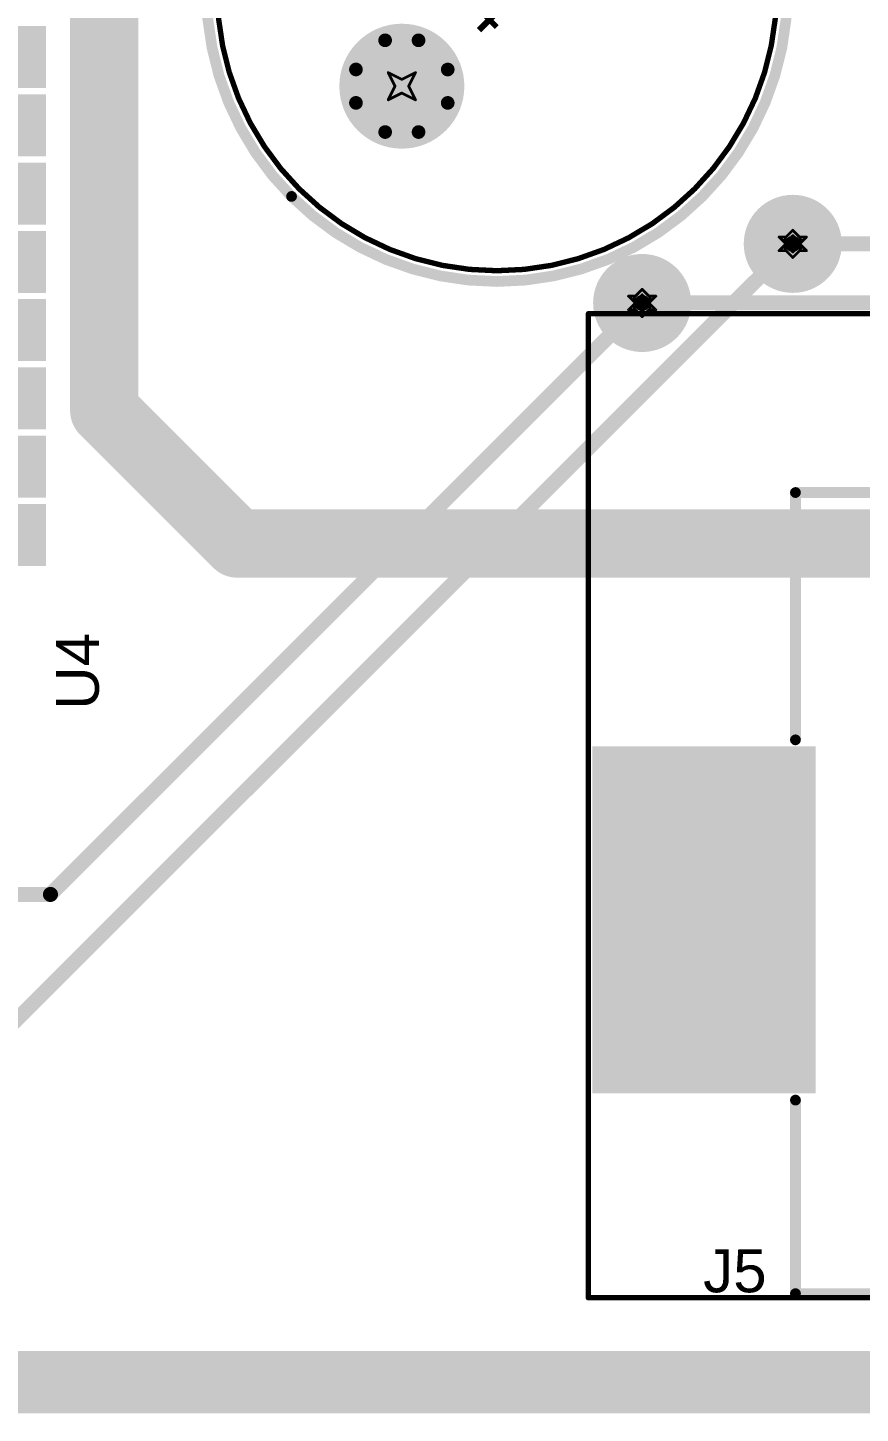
# Model space of a CAD drawing. Header units: inches. Extents: x -21 to 344, y -3 to 240.
# Drawn here: x 28.18 to 43.65, y -0.65 to 25.12 of the extents above; entities that cross this region are included whole.
import ezdxf

# ---------------------------------------------------------------- set-up
doc = ezdxf.new("R2010")
doc.units = ezdxf.units.IN
for name, color, linetype in [('Bottom Layer', 5, 'Continuous'), ('Bottom Solder', 6, 'Continuous'), ('Drill Drawing', 1, 'Continuous'), ('Int1 -GND)', 76, 'Continuous'), ('Int2 -PWR)', 16, 'Continuous'), ('Keep-Out Layer', 6, 'Continuous'), ('Multi-Layer', 9, 'Continuous'), ('Pad Holes', 156, 'Continuous'), ('Route Tool Path', 56, 'Continuous'), ('Top Component Center', 76, 'Continuous'), ('Top Designator', 56, 'Continuous'), ('Top Layer', 1, 'Continuous'), ('Top Overlay', 2, 'Continuous'), ('Top Paste', 8, 'Continuous'), ('Top Solder', 216, 'Continuous'), ('Via Holes', 16, 'Continuous')]:
    doc.layers.add(name, color=color, linetype=linetype)
doc.styles.add('Arial', font='', dxfattribs={"height": 0.2})
doc.styles.get('Arial').set_extended_font_data('Arial')

# ---------------------------------------------------------------- blocks, each defined once
blk = doc.blocks.new('ESP32_WROOM_32E_N4_10')
at = {"layer": 'Top Layer'}
for points in [[(-4.665, -9.29), (-3.765, -9.29), (-3.765, -10.79), (-4.665, -10.79)], [(-3.395, -9.29), (-2.495, -9.29), (-2.495, -10.79), (-3.395, -10.79)], [(-2.125, -9.29), (-1.225, -9.29), (-1.225, -10.79), (-2.125, -10.79)], [(-0.855, -9.29), (0.045, -9.29), (0.045, -10.79), (-0.855, -10.79)], [(0.415, -9.29), (1.315, -9.29), (1.315, -10.79), (0.415, -10.79)], [(1.685, -9.29), (2.585, -9.29), (2.585, -10.79), (1.685, -10.79)], [(2.955, -9.29), (3.855, -9.29), (3.855, -10.79), (2.955, -10.79)], [(4.225, -9.29), (5.125, -9.29), (5.125, -10.79), (4.225, -10.79)]]:
    blk.add_hatch(color=1, dxfattribs=at).paths.add_polyline_path(points)
at = {"layer": 'Top Paste'}
for points in [[(-4.792, -9.163), (-3.638, -9.163), (-3.638, -10.917), (-4.792, -10.917)], [(-3.522, -9.163), (-2.368, -9.163), (-2.368, -10.917), (-3.522, -10.917)], [(-2.252, -9.163), (-1.098, -9.163), (-1.098, -10.917), (-2.252, -10.917)], [(-0.982, -9.163), (0.172, -9.163), (0.172, -10.917), (-0.982, -10.917)], [(0.288, -9.163), (1.442, -9.163), (1.442, -10.917), (0.288, -10.917)], [(1.558, -9.163), (2.712, -9.163), (2.712, -10.917), (1.558, -10.917)], [(2.828, -9.163), (3.982, -9.163), (3.982, -10.917), (2.828, -10.917)], [(4.098, -9.163), (5.252, -9.163), (5.252, -10.917), (4.098, -10.917)]]:
    blk.add_hatch(color=8, dxfattribs=at).paths.add_polyline_path(points)
at = {"layer": 'Top Solder'}
for points in [[(-4.715, -9.24), (-3.715, -9.24), (-3.715, -10.84), (-4.715, -10.84)], [(-3.445, -9.24), (-2.445, -9.24), (-2.445, -10.84), (-3.445, -10.84)], [(-2.175, -9.24), (-1.175, -9.24), (-1.175, -10.84), (-2.175, -10.84)], [(-0.905, -9.24), (0.095, -9.24), (0.095, -10.84), (-0.905, -10.84)], [(0.365, -9.24), (1.365, -9.24), (1.365, -10.84), (0.365, -10.84)], [(1.635, -9.24), (2.635, -9.24), (2.635, -10.84), (1.635, -10.84)], [(2.905, -9.24), (3.905, -9.24), (3.905, -10.84), (2.905, -10.84)], [(4.175, -9.24), (5.175, -9.24), (5.175, -10.84), (4.175, -10.84)]]:
    blk.add_hatch(color=216, dxfattribs=at).paths.add_polyline_path(points)
blk = doc.blocks.new('PJ_037AH_SMT_TR_66')
at = {"layer": 'Top Layer'}
blk.add_hatch(color=1, dxfattribs=at).paths.add_polyline_path([(0.525, 4.5), (-5.675, 4.5), (-5.675, 8.4), (0.525, 8.4)])
at = {"layer": 'Top Paste'}
blk.add_hatch(color=8, dxfattribs=at).paths.add_polyline_path([(0.652, 4.373), (-5.802, 4.373), (-5.802, 8.527), (0.652, 8.527)])
at = {"layer": 'Top Component Center'}
for points in [[(-9.6, 8.6, 0.1, 0.1, 0), (-4.9, 8.6, 0.1, 0.1, 0)], [(-9.6, 8.6, 0.1, 0.1, 0), (-9.6, -8.5, 0.1, 0.1, 0)], [(-4.9, 8.6, 0.1, 0.1, 0), (8.7, 8.6, 0.1, 0.1, 0)], [(8.7, 8.6, 0.1, 0.1, 0), (8.7, -8.5, 0.1, 0.1, 0)]]:
    blk.add_lwpolyline(points, format="xyseb", dxfattribs=at)
for points in [[(-9.625, 8.6, 0.05, 0.05, 1), (-9.575, 8.6, 0.05, 0.05, 1)], [(-9.625, 8.6, 0.05, 0.05, 1), (-9.575, 8.6, 0.05, 0.05, 1)], [(-4.925, 8.6, 0.05, 0.05, 1), (-4.875, 8.6, 0.05, 0.05, 1)], [(-4.925, 8.6, 0.05, 0.05, 1), (-4.875, 8.6, 0.05, 0.05, 1)], [(8.675, 8.6, 0.05, 0.05, 1), (8.725, 8.6, 0.05, 0.05, 1)], [(8.675, 8.6, 0.05, 0.05, 1), (8.725, 8.6, 0.05, 0.05, 1)]]:
    blk.add_lwpolyline(points, format="xyseb", close=True, dxfattribs=at)
at = {"layer": 'Top Designator'}
for points in [[(-9.6, 8.6, 0.1, 0.1, 0), (-9.6, -8.5, 0.1, 0.1, 0)], [(-9.6, 8.6, 0.1, 0.1, 0), (-4.9, 8.6, 0.1, 0.1, 0)], [(-4.9, 8.6, 0.1, 0.1, 0), (8.7, 8.6, 0.1, 0.1, 0)], [(8.7, 8.6, 0.1, 0.1, 0), (8.7, -8.5, 0.1, 0.1, 0)]]:
    blk.add_lwpolyline(points, format="xyseb", dxfattribs=at)
for points in [[(-9.625, 8.6, 0.05, 0.05, 1), (-9.575, 8.6, 0.05, 0.05, 1)], [(-9.625, 8.6, 0.05, 0.05, 1), (-9.575, 8.6, 0.05, 0.05, 1)], [(-4.925, 8.6, 0.05, 0.05, 1), (-4.875, 8.6, 0.05, 0.05, 1)], [(-4.925, 8.6, 0.05, 0.05, 1), (-4.875, 8.6, 0.05, 0.05, 1)], [(8.675, 8.6, 0.05, 0.05, 1), (8.725, 8.6, 0.05, 0.05, 1)], [(8.675, 8.6, 0.05, 0.05, 1), (8.725, 8.6, 0.05, 0.05, 1)]]:
    blk.add_lwpolyline(points, format="xyseb", close=True, dxfattribs=at)
at = {"layer": 'Top Overlay'}
for points in [[(-9.525, 4.75, 0.2, 0.2, 0), (-5.925, 4.75, 0.2, 0.2, 0)], [(-9.525, 4.75, 0.2, 0.2, 0), (-9.525, -4.85, 0.2, 0.2, 0)], [(0.775, 4.75, 0.2, 0.2, 0), (5.375, 4.75, 0.2, 0.2, 0)], [(5.375, 4.75, 0.2, 0.2, 0), (5.375, 3, 0.2, 0.2, 0)]]:
    blk.add_lwpolyline(points, format="xyseb", dxfattribs=at)
for points in [[(-9.575, 4.75, 0.1, 0.1, 1), (-9.475, 4.75, 0.1, 0.1, 1)], [(-9.575, 4.75, 0.1, 0.1, 1), (-9.475, 4.75, 0.1, 0.1, 1)], [(-5.975, 4.75, 0.1, 0.1, 1), (-5.875, 4.75, 0.1, 0.1, 1)], [(0.725, 4.75, 0.1, 0.1, 1), (0.825, 4.75, 0.1, 0.1, 1)], [(5.325, 4.75, 0.1, 0.1, 1), (5.425, 4.75, 0.1, 0.1, 1)], [(5.325, 4.75, 0.1, 0.1, 1), (5.425, 4.75, 0.1, 0.1, 1)]]:
    blk.add_lwpolyline(points, format="xyseb", close=True, dxfattribs=at)
blk = doc.blocks.new('CAP_RADIAL_R10_P5_102')
at = {"layer": 'Bottom Layer'}
h = blk.add_hatch(color=5, dxfattribs=at)
edge = h.paths.add_edge_path()
edge.add_arc((2.5, 0), 0.65, 0, 360)
at = {"layer": 'Bottom Solder'}
h = blk.add_hatch(color=6, dxfattribs=at)
edge = h.paths.add_edge_path()
edge.add_arc((2.5, 0), 0.7, 0, 360)
at = {"layer": 'Int2 -PWR)'}
h = blk.add_hatch(color=7, dxfattribs=at)
edge = h.paths.add_edge_path()
edge.add_arc((2.5, 0), 1.162, 0, 360)
at = {"layer": 'Multi-Layer'}
h = blk.add_hatch(color=9, dxfattribs=at)
edge = h.paths.add_edge_path()
edge.add_arc((2.5, 0), 0.65, 0, 360)
at = {"layer": 'Pad Holes'}
h = blk.add_hatch(color=7, dxfattribs=at)
edge = h.paths.add_edge_path()
edge.add_arc((2.5, 0), 0.4, 0, 360)
at = {"layer": 'Top Layer'}
h = blk.add_hatch(color=1, dxfattribs=at)
edge = h.paths.add_edge_path()
edge.add_arc((2.5, 0), 0.65, 0, 360)
at = {"layer": 'Top Solder'}
h = blk.add_hatch(color=216, dxfattribs=at)
edge = h.paths.add_edge_path()
edge.add_arc((2.5, 0), 0.7, 0, 360)
at = {"layer": 'Int1 -GND)'}
for points in [[(2.116, 0.823, 0.254, 0.254, -0.221695), (2.884, 0.823, 0.254, 0.254, 0)], [(1.677, -0.384, 0.254, 0.254, -0.221695), (1.677, 0.384, 0.254, 0.254, 0)], [(3.323, 0.384, 0.254, 0.254, -0.221695), (3.323, -0.384, 0.254, 0.254, 0)], [(2.884, -0.823, 0.254, 0.254, -0.221695), (2.116, -0.823, 0.254, 0.254, 0)]]:
    blk.add_lwpolyline(points, format="xyseb", dxfattribs=at)
for points in [[(2.053, 0.823, 0.127, 0.127, 1), (2.18, 0.823, 0.127, 0.127, 1)], [(2.82, 0.823, 0.127, 0.127, 1), (2.947, 0.823, 0.127, 0.127, 1)], [(1.614, 0.384, 0.127, 0.127, 1), (1.741, 0.384, 0.127, 0.127, 1)], [(3.259, 0.384, 0.127, 0.127, 1), (3.386, 0.384, 0.127, 0.127, 1)], [(1.614, -0.384, 0.127, 0.127, 1), (1.741, -0.384, 0.127, 0.127, 1)], [(3.259, -0.384, 0.127, 0.127, 1), (3.386, -0.384, 0.127, 0.127, 1)], [(2.053, -0.823, 0.127, 0.127, 1), (2.18, -0.823, 0.127, 0.127, 1)], [(2.82, -0.823, 0.127, 0.127, 1), (2.947, -0.823, 0.127, 0.127, 1)]]:
    blk.add_lwpolyline(points, format="xyseb", close=True, dxfattribs=at)
at = {"layer": 'Top Component Center'}
for points in [[(5.2, 0, 0.1, 0.1, 1), (-5.2, 0, 0.1, 0.1, 1)], [(5.175, 0, 0.05, 0.05, 1), (5.225, 0, 0.05, 0.05, 1)]]:
    blk.add_lwpolyline(points, format="xyseb", close=True, dxfattribs=at)
at = {"layer": 'Top Designator'}
for points in [[(5.2, 0, 0.1, 0.1, 1), (-5.2, 0, 0.1, 0.1, 1)], [(5.175, 0, 0.05, 0.05, 1), (5.225, 0, 0.05, 0.05, 1)]]:
    blk.add_lwpolyline(points, format="xyseb", close=True, dxfattribs=at)
at = {"layer": 'Top Overlay'}
for points in [[(5.4, 0, 0.2, 0.2, 1), (-5.4, 0, 0.2, 0.2, 1)], [(5.35, 0, 0.1, 0.1, 1), (5.45, 0, 0.1, 0.1, 1)]]:
    blk.add_lwpolyline(points, format="xyseb", close=True, dxfattribs=at)
at = {"layer": 'Top Designator', "style": 'Arial'}
blk.add_text('C24', height=1, rotation=90, dxfattribs=at).set_placement((0.75, -2.05))

msp = doc.modelspace()

# ---------------------------------------------------------------- hatches: boundary and pattern name
at = {"layer": 'Bottom Layer'}
h = msp.add_hatch(color=5, dxfattribs=at)
edge = h.paths.add_edge_path()
edge.add_arc((42.4, 21.1), 0.25, 0, 360)
h = msp.add_hatch(color=5, dxfattribs=at)
edge = h.paths.add_edge_path()
edge.add_arc((39.6, 20), 0.25, 0, 360)
at = {"layer": 'Int1 -GND)'}
h = msp.add_hatch(color=7, dxfattribs=at)
edge = h.paths.add_edge_path()
edge.add_arc((42.4, 21.1), 0.912, 0, 360)
h = msp.add_hatch(color=7, dxfattribs=at)
edge = h.paths.add_edge_path()
edge.add_arc((39.6, 20), 0.912, 0, 360)
at = {"layer": 'Int2 -PWR)'}
h = msp.add_hatch(color=7, dxfattribs=at)
edge = h.paths.add_edge_path()
edge.add_arc((42.4, 21.1), 0.912, 0, 360)
h = msp.add_hatch(color=7, dxfattribs=at)
edge = h.paths.add_edge_path()
edge.add_arc((39.6, 20), 0.912, 0, 360)
at = {"layer": 'Top Layer'}
h = msp.add_hatch(color=1, dxfattribs=at)
edge = h.paths.add_edge_path()
edge.add_arc((42.4, 21.1), 0.25, 0, 360)
h = msp.add_hatch(color=1, dxfattribs=at)
edge = h.paths.add_edge_path()
edge.add_arc((39.6, 20), 0.25, 0, 360)
at = {"layer": 'Via Holes'}
h = msp.add_hatch(color=7, dxfattribs=at)
edge = h.paths.add_edge_path()
edge.add_arc((42.4, 21.1), 0.15, 0, 360)
h = msp.add_hatch(color=7, dxfattribs=at)
edge = h.paths.add_edge_path()
edge.add_arc((39.6, 20), 0.15, 0, 360)

# ---------------------------------------------------------------- linework, layer by layer
at = {"layer": 'Bottom Layer'}
for points in [[(29.6, 18, 1.27, 1.27, 0), (29.6, 29.9, 1.27, 1.27, 0)], [(42.4, 21.1, 0.279, 0.279, 0), (47.8, 21.1, 0.279, 0.279, 0)], [(39.6, 20, 0.279, 0.279, 0), (57.514, 20, 0.279, 0.279, 0)], [(29.6, 18, 1.27, 1.27, 0), (32.075, 15.525, 1.27, 1.27, 0)], [(32.075, 15.525, 1.27, 1.27, 0), (46.1, 15.525, 1.27, 1.27, 0)]]:
    msp.add_lwpolyline(points, format="xyseb", dxfattribs=at)
for points in [[(42.33, 21.1, 0.14, 0.14, 1), (42.47, 21.1, 0.14, 0.14, 1)], [(39.53, 20, 0.14, 0.14, 1), (39.67, 20, 0.14, 0.14, 1)], [(29.282, 18, 0.635, 0.635, 1), (29.917, 18, 0.635, 0.635, 1)], [(29.282, 18, 0.635, 0.635, 1), (29.917, 18, 0.635, 0.635, 1)], [(31.758, 15.525, 0.635, 0.635, 1), (32.393, 15.525, 0.635, 0.635, 1)], [(31.758, 15.525, 0.635, 0.635, 1), (32.393, 15.525, 0.635, 0.635, 1)]]:
    msp.add_lwpolyline(points, format="xyseb", close=True, dxfattribs=at)
at = {"layer": 'Drill Drawing'}
for points in [[(34.878, 24.286, 0.0508, 0.0508, 0), (35.132, 24.159, 0.0508, 0.0508, 0)], [(34.878, 24.286, 0.0508, 0.0508, 0), (35.005, 24.032, 0.0508, 0.0508, 0)], [(35.132, 24.159, 0.0508, 0.0508, 0), (35.386, 24.286, 0.0508, 0.0508, 0)], [(35.259, 24.032, 0.0508, 0.0508, 0), (35.386, 24.286, 0.0508, 0.0508, 0)], [(34.878, 23.778, 0.0508, 0.0508, 0), (35.005, 24.032, 0.0508, 0.0508, 0)], [(35.259, 24.032, 0.0508, 0.0508, 0), (35.386, 23.778, 0.0508, 0.0508, 0)], [(34.878, 23.778, 0.0508, 0.0508, 0), (35.132, 23.905, 0.0508, 0.0508, 0)], [(35.132, 23.905, 0.0508, 0.0508, 0), (35.386, 23.778, 0.0508, 0.0508, 0)], [(42.146, 21.227, 0.0508, 0.0508, 0), (42.273, 21.1, 0.0508, 0.0508, 0)], [(42.146, 21.227, 0.0508, 0.0508, 0), (42.273, 21.227, 0.0508, 0.0508, 0)], [(42.248, 21.176, 0.0508, 0.0508, 0), (42.324, 21.1, 0.0508, 0.0508, 0)], [(42.248, 21.176, 0.0508, 0.0508, 0), (42.324, 21.176, 0.0508, 0.0508, 0)], [(42.273, 21.227, 0.0508, 0.0508, 0), (42.4, 21.354, 0.0508, 0.0508, 0)], [(42.324, 21.176, 0.0508, 0.0508, 0), (42.4, 21.252, 0.0508, 0.0508, 0)], [(42.4, 21.354, 0.0508, 0.0508, 0), (42.527, 21.227, 0.0508, 0.0508, 0)], [(42.4, 21.252, 0.0508, 0.0508, 0), (42.476, 21.176, 0.0508, 0.0508, 0)], [(42.476, 21.176, 0.0508, 0.0508, 0), (42.552, 21.176, 0.0508, 0.0508, 0)], [(42.476, 21.1, 0.0508, 0.0508, 0), (42.552, 21.176, 0.0508, 0.0508, 0)], [(42.527, 21.227, 0.0508, 0.0508, 0), (42.654, 21.227, 0.0508, 0.0508, 0)], [(42.527, 21.1, 0.0508, 0.0508, 0), (42.654, 21.227, 0.0508, 0.0508, 0)], [(42.146, 20.973, 0.0508, 0.0508, 0), (42.273, 21.1, 0.0508, 0.0508, 0)], [(42.146, 20.973, 0.0508, 0.0508, 0), (42.273, 20.973, 0.0508, 0.0508, 0)], [(42.248, 21.024, 0.0508, 0.0508, 0), (42.324, 21.1, 0.0508, 0.0508, 0)], [(42.248, 21.024, 0.0508, 0.0508, 0), (42.324, 21.024, 0.0508, 0.0508, 0)], [(42.273, 20.973, 0.0508, 0.0508, 0), (42.4, 20.846, 0.0508, 0.0508, 0)], [(42.324, 21.024, 0.0508, 0.0508, 0), (42.4, 20.948, 0.0508, 0.0508, 0)], [(42.4, 20.948, 0.0508, 0.0508, 0), (42.476, 21.024, 0.0508, 0.0508, 0)], [(42.4, 20.846, 0.0508, 0.0508, 0), (42.527, 20.973, 0.0508, 0.0508, 0)], [(42.476, 21.1, 0.0508, 0.0508, 0), (42.552, 21.024, 0.0508, 0.0508, 0)], [(42.476, 21.024, 0.0508, 0.0508, 0), (42.552, 21.024, 0.0508, 0.0508, 0)], [(42.527, 21.1, 0.0508, 0.0508, 0), (42.654, 20.973, 0.0508, 0.0508, 0)], [(42.527, 20.973, 0.0508, 0.0508, 0), (42.654, 20.973, 0.0508, 0.0508, 0)], [(39.346, 20.127, 0.0508, 0.0508, 0), (39.473, 20, 0.0508, 0.0508, 0)], [(39.346, 20.127, 0.0508, 0.0508, 0), (39.473, 20.127, 0.0508, 0.0508, 0)], [(39.448, 20.076, 0.0508, 0.0508, 0), (39.524, 20, 0.0508, 0.0508, 0)], [(39.448, 20.076, 0.0508, 0.0508, 0), (39.524, 20.076, 0.0508, 0.0508, 0)], [(39.473, 20.127, 0.0508, 0.0508, 0), (39.6, 20.254, 0.0508, 0.0508, 0)], [(39.524, 20.076, 0.0508, 0.0508, 0), (39.6, 20.152, 0.0508, 0.0508, 0)], [(39.6, 20.254, 0.0508, 0.0508, 0), (39.727, 20.127, 0.0508, 0.0508, 0)], [(39.6, 20.152, 0.0508, 0.0508, 0), (39.676, 20.076, 0.0508, 0.0508, 0)], [(39.676, 20.076, 0.0508, 0.0508, 0), (39.752, 20.076, 0.0508, 0.0508, 0)], [(39.676, 20, 0.0508, 0.0508, 0), (39.752, 20.076, 0.0508, 0.0508, 0)], [(39.727, 20.127, 0.0508, 0.0508, 0), (39.854, 20.127, 0.0508, 0.0508, 0)], [(39.727, 20, 0.0508, 0.0508, 0), (39.854, 20.127, 0.0508, 0.0508, 0)], [(39.346, 19.873, 0.0508, 0.0508, 0), (39.473, 20, 0.0508, 0.0508, 0)], [(39.346, 19.873, 0.0508, 0.0508, 0), (39.473, 19.873, 0.0508, 0.0508, 0)], [(39.448, 19.924, 0.0508, 0.0508, 0), (39.524, 20, 0.0508, 0.0508, 0)], [(39.448, 19.924, 0.0508, 0.0508, 0), (39.524, 19.924, 0.0508, 0.0508, 0)], [(39.473, 19.873, 0.0508, 0.0508, 0), (39.6, 19.746, 0.0508, 0.0508, 0)], [(39.524, 19.924, 0.0508, 0.0508, 0), (39.6, 19.848, 0.0508, 0.0508, 0)], [(39.6, 19.848, 0.0508, 0.0508, 0), (39.676, 19.924, 0.0508, 0.0508, 0)], [(39.6, 19.746, 0.0508, 0.0508, 0), (39.727, 19.873, 0.0508, 0.0508, 0)], [(39.676, 20, 0.0508, 0.0508, 0), (39.752, 19.924, 0.0508, 0.0508, 0)], [(39.676, 19.924, 0.0508, 0.0508, 0), (39.752, 19.924, 0.0508, 0.0508, 0)], [(39.727, 20, 0.0508, 0.0508, 0), (39.854, 19.873, 0.0508, 0.0508, 0)], [(39.727, 19.873, 0.0508, 0.0508, 0), (39.854, 19.873, 0.0508, 0.0508, 0)]]:
    msp.add_lwpolyline(points, format="xyseb", dxfattribs=at)
for points in [[(34.866, 24.286, 0.0254, 0.0254, 1), (34.891, 24.286, 0.0254, 0.0254, 1)], [(34.866, 24.286, 0.0254, 0.0254, 1), (34.891, 24.286, 0.0254, 0.0254, 1)], [(35.374, 24.286, 0.0254, 0.0254, 1), (35.399, 24.286, 0.0254, 0.0254, 1)], [(35.374, 24.286, 0.0254, 0.0254, 1), (35.399, 24.286, 0.0254, 0.0254, 1)], [(34.993, 24.032, 0.0254, 0.0254, 1), (35.018, 24.032, 0.0254, 0.0254, 1)], [(34.993, 24.032, 0.0254, 0.0254, 1), (35.018, 24.032, 0.0254, 0.0254, 1)], [(35.12, 24.159, 0.0254, 0.0254, 1), (35.145, 24.159, 0.0254, 0.0254, 1)], [(35.12, 24.159, 0.0254, 0.0254, 1), (35.145, 24.159, 0.0254, 0.0254, 1)], [(35.247, 24.032, 0.0254, 0.0254, 1), (35.272, 24.032, 0.0254, 0.0254, 1)], [(35.247, 24.032, 0.0254, 0.0254, 1), (35.272, 24.032, 0.0254, 0.0254, 1)], [(34.866, 23.778, 0.0254, 0.0254, 1), (34.891, 23.778, 0.0254, 0.0254, 1)], [(34.866, 23.778, 0.0254, 0.0254, 1), (34.891, 23.778, 0.0254, 0.0254, 1)], [(35.12, 23.905, 0.0254, 0.0254, 1), (35.145, 23.905, 0.0254, 0.0254, 1)], [(35.12, 23.905, 0.0254, 0.0254, 1), (35.145, 23.905, 0.0254, 0.0254, 1)], [(35.374, 23.778, 0.0254, 0.0254, 1), (35.399, 23.778, 0.0254, 0.0254, 1)], [(35.374, 23.778, 0.0254, 0.0254, 1), (35.399, 23.778, 0.0254, 0.0254, 1)], [(42.133, 21.227, 0.0254, 0.0254, 1), (42.159, 21.227, 0.0254, 0.0254, 1)], [(42.133, 21.227, 0.0254, 0.0254, 1), (42.159, 21.227, 0.0254, 0.0254, 1)], [(42.235, 21.176, 0.0254, 0.0254, 1), (42.26, 21.176, 0.0254, 0.0254, 1)], [(42.235, 21.176, 0.0254, 0.0254, 1), (42.26, 21.176, 0.0254, 0.0254, 1)], [(42.26, 21.227, 0.0254, 0.0254, 1), (42.286, 21.227, 0.0254, 0.0254, 1)], [(42.26, 21.227, 0.0254, 0.0254, 1), (42.286, 21.227, 0.0254, 0.0254, 1)], [(42.311, 21.176, 0.0254, 0.0254, 1), (42.336, 21.176, 0.0254, 0.0254, 1)], [(42.311, 21.176, 0.0254, 0.0254, 1), (42.336, 21.176, 0.0254, 0.0254, 1)], [(42.387, 21.354, 0.0254, 0.0254, 1), (42.413, 21.354, 0.0254, 0.0254, 1)], [(42.387, 21.354, 0.0254, 0.0254, 1), (42.413, 21.354, 0.0254, 0.0254, 1)], [(42.387, 21.252, 0.0254, 0.0254, 1), (42.413, 21.252, 0.0254, 0.0254, 1)], [(42.387, 21.252, 0.0254, 0.0254, 1), (42.413, 21.252, 0.0254, 0.0254, 1)], [(42.463, 21.176, 0.0254, 0.0254, 1), (42.489, 21.176, 0.0254, 0.0254, 1)], [(42.463, 21.176, 0.0254, 0.0254, 1), (42.489, 21.176, 0.0254, 0.0254, 1)], [(42.514, 21.227, 0.0254, 0.0254, 1), (42.54, 21.227, 0.0254, 0.0254, 1)], [(42.514, 21.227, 0.0254, 0.0254, 1), (42.54, 21.227, 0.0254, 0.0254, 1)], [(42.54, 21.176, 0.0254, 0.0254, 1), (42.565, 21.176, 0.0254, 0.0254, 1)], [(42.54, 21.176, 0.0254, 0.0254, 1), (42.565, 21.176, 0.0254, 0.0254, 1)], [(42.641, 21.227, 0.0254, 0.0254, 1), (42.667, 21.227, 0.0254, 0.0254, 1)], [(42.641, 21.227, 0.0254, 0.0254, 1), (42.667, 21.227, 0.0254, 0.0254, 1)], [(42.133, 20.973, 0.0254, 0.0254, 1), (42.159, 20.973, 0.0254, 0.0254, 1)], [(42.133, 20.973, 0.0254, 0.0254, 1), (42.159, 20.973, 0.0254, 0.0254, 1)], [(42.235, 21.024, 0.0254, 0.0254, 1), (42.26, 21.024, 0.0254, 0.0254, 1)], [(42.235, 21.024, 0.0254, 0.0254, 1), (42.26, 21.024, 0.0254, 0.0254, 1)], [(42.26, 21.1, 0.0254, 0.0254, 1), (42.286, 21.1, 0.0254, 0.0254, 1)], [(42.26, 21.1, 0.0254, 0.0254, 1), (42.286, 21.1, 0.0254, 0.0254, 1)], [(42.26, 20.973, 0.0254, 0.0254, 1), (42.286, 20.973, 0.0254, 0.0254, 1)], [(42.26, 20.973, 0.0254, 0.0254, 1), (42.286, 20.973, 0.0254, 0.0254, 1)], [(42.311, 21.1, 0.0254, 0.0254, 1), (42.336, 21.1, 0.0254, 0.0254, 1)], [(42.311, 21.1, 0.0254, 0.0254, 1), (42.336, 21.1, 0.0254, 0.0254, 1)], [(42.311, 21.024, 0.0254, 0.0254, 1), (42.336, 21.024, 0.0254, 0.0254, 1)], [(42.311, 21.024, 0.0254, 0.0254, 1), (42.336, 21.024, 0.0254, 0.0254, 1)], [(42.387, 20.948, 0.0254, 0.0254, 1), (42.413, 20.948, 0.0254, 0.0254, 1)], [(42.387, 20.948, 0.0254, 0.0254, 1), (42.413, 20.948, 0.0254, 0.0254, 1)], [(42.463, 21.1, 0.0254, 0.0254, 1), (42.489, 21.1, 0.0254, 0.0254, 1)], [(42.463, 21.1, 0.0254, 0.0254, 1), (42.489, 21.1, 0.0254, 0.0254, 1)], [(42.463, 21.024, 0.0254, 0.0254, 1), (42.489, 21.024, 0.0254, 0.0254, 1)], [(42.463, 21.024, 0.0254, 0.0254, 1), (42.489, 21.024, 0.0254, 0.0254, 1)], [(42.514, 21.1, 0.0254, 0.0254, 1), (42.54, 21.1, 0.0254, 0.0254, 1)], [(42.514, 21.1, 0.0254, 0.0254, 1), (42.54, 21.1, 0.0254, 0.0254, 1)], [(42.514, 20.973, 0.0254, 0.0254, 1), (42.54, 20.973, 0.0254, 0.0254, 1)], [(42.514, 20.973, 0.0254, 0.0254, 1), (42.54, 20.973, 0.0254, 0.0254, 1)], [(42.54, 21.024, 0.0254, 0.0254, 1), (42.565, 21.024, 0.0254, 0.0254, 1)], [(42.54, 21.024, 0.0254, 0.0254, 1), (42.565, 21.024, 0.0254, 0.0254, 1)], [(42.641, 20.973, 0.0254, 0.0254, 1), (42.667, 20.973, 0.0254, 0.0254, 1)], [(42.641, 20.973, 0.0254, 0.0254, 1), (42.667, 20.973, 0.0254, 0.0254, 1)], [(42.387, 20.846, 0.0254, 0.0254, 1), (42.413, 20.846, 0.0254, 0.0254, 1)], [(42.387, 20.846, 0.0254, 0.0254, 1), (42.413, 20.846, 0.0254, 0.0254, 1)], [(39.333, 20.127, 0.0254, 0.0254, 1), (39.359, 20.127, 0.0254, 0.0254, 1)], [(39.333, 20.127, 0.0254, 0.0254, 1), (39.359, 20.127, 0.0254, 0.0254, 1)], [(39.435, 20.076, 0.0254, 0.0254, 1), (39.46, 20.076, 0.0254, 0.0254, 1)], [(39.435, 20.076, 0.0254, 0.0254, 1), (39.46, 20.076, 0.0254, 0.0254, 1)], [(39.46, 20.127, 0.0254, 0.0254, 1), (39.486, 20.127, 0.0254, 0.0254, 1)], [(39.46, 20.127, 0.0254, 0.0254, 1), (39.486, 20.127, 0.0254, 0.0254, 1)], [(39.511, 20.076, 0.0254, 0.0254, 1), (39.536, 20.076, 0.0254, 0.0254, 1)], [(39.511, 20.076, 0.0254, 0.0254, 1), (39.536, 20.076, 0.0254, 0.0254, 1)], [(39.587, 20.254, 0.0254, 0.0254, 1), (39.613, 20.254, 0.0254, 0.0254, 1)], [(39.587, 20.254, 0.0254, 0.0254, 1), (39.613, 20.254, 0.0254, 0.0254, 1)], [(39.587, 20.152, 0.0254, 0.0254, 1), (39.613, 20.152, 0.0254, 0.0254, 1)], [(39.587, 20.152, 0.0254, 0.0254, 1), (39.613, 20.152, 0.0254, 0.0254, 1)], [(39.663, 20.076, 0.0254, 0.0254, 1), (39.689, 20.076, 0.0254, 0.0254, 1)], [(39.663, 20.076, 0.0254, 0.0254, 1), (39.689, 20.076, 0.0254, 0.0254, 1)], [(39.714, 20.127, 0.0254, 0.0254, 1), (39.74, 20.127, 0.0254, 0.0254, 1)], [(39.714, 20.127, 0.0254, 0.0254, 1), (39.74, 20.127, 0.0254, 0.0254, 1)], [(39.74, 20.076, 0.0254, 0.0254, 1), (39.765, 20.076, 0.0254, 0.0254, 1)], [(39.74, 20.076, 0.0254, 0.0254, 1), (39.765, 20.076, 0.0254, 0.0254, 1)], [(39.841, 20.127, 0.0254, 0.0254, 1), (39.867, 20.127, 0.0254, 0.0254, 1)], [(39.841, 20.127, 0.0254, 0.0254, 1), (39.867, 20.127, 0.0254, 0.0254, 1)], [(39.333, 19.873, 0.0254, 0.0254, 1), (39.359, 19.873, 0.0254, 0.0254, 1)], [(39.333, 19.873, 0.0254, 0.0254, 1), (39.359, 19.873, 0.0254, 0.0254, 1)], [(39.435, 19.924, 0.0254, 0.0254, 1), (39.46, 19.924, 0.0254, 0.0254, 1)], [(39.435, 19.924, 0.0254, 0.0254, 1), (39.46, 19.924, 0.0254, 0.0254, 1)], [(39.46, 20, 0.0254, 0.0254, 1), (39.486, 20, 0.0254, 0.0254, 1)], [(39.46, 20, 0.0254, 0.0254, 1), (39.486, 20, 0.0254, 0.0254, 1)], [(39.46, 19.873, 0.0254, 0.0254, 1), (39.486, 19.873, 0.0254, 0.0254, 1)], [(39.46, 19.873, 0.0254, 0.0254, 1), (39.486, 19.873, 0.0254, 0.0254, 1)], [(39.511, 20, 0.0254, 0.0254, 1), (39.536, 20, 0.0254, 0.0254, 1)], [(39.511, 20, 0.0254, 0.0254, 1), (39.536, 20, 0.0254, 0.0254, 1)], [(39.511, 19.924, 0.0254, 0.0254, 1), (39.536, 19.924, 0.0254, 0.0254, 1)], [(39.511, 19.924, 0.0254, 0.0254, 1), (39.536, 19.924, 0.0254, 0.0254, 1)], [(39.587, 19.848, 0.0254, 0.0254, 1), (39.613, 19.848, 0.0254, 0.0254, 1)], [(39.587, 19.848, 0.0254, 0.0254, 1), (39.613, 19.848, 0.0254, 0.0254, 1)], [(39.663, 20, 0.0254, 0.0254, 1), (39.689, 20, 0.0254, 0.0254, 1)], [(39.663, 20, 0.0254, 0.0254, 1), (39.689, 20, 0.0254, 0.0254, 1)], [(39.663, 19.924, 0.0254, 0.0254, 1), (39.689, 19.924, 0.0254, 0.0254, 1)], [(39.663, 19.924, 0.0254, 0.0254, 1), (39.689, 19.924, 0.0254, 0.0254, 1)], [(39.714, 20, 0.0254, 0.0254, 1), (39.74, 20, 0.0254, 0.0254, 1)], [(39.714, 20, 0.0254, 0.0254, 1), (39.74, 20, 0.0254, 0.0254, 1)], [(39.714, 19.873, 0.0254, 0.0254, 1), (39.74, 19.873, 0.0254, 0.0254, 1)], [(39.714, 19.873, 0.0254, 0.0254, 1), (39.74, 19.873, 0.0254, 0.0254, 1)], [(39.74, 19.924, 0.0254, 0.0254, 1), (39.765, 19.924, 0.0254, 0.0254, 1)], [(39.74, 19.924, 0.0254, 0.0254, 1), (39.765, 19.924, 0.0254, 0.0254, 1)], [(39.841, 19.873, 0.0254, 0.0254, 1), (39.867, 19.873, 0.0254, 0.0254, 1)], [(39.841, 19.873, 0.0254, 0.0254, 1), (39.867, 19.873, 0.0254, 0.0254, 1)], [(39.587, 19.746, 0.0254, 0.0254, 1), (39.613, 19.746, 0.0254, 0.0254, 1)], [(39.587, 19.746, 0.0254, 0.0254, 1), (39.613, 19.746, 0.0254, 0.0254, 1)]]:
    msp.add_lwpolyline(points, format="xyseb", close=True, dxfattribs=at)
at = {"layer": 'Int1 -GND)'}
msp.add_lwpolyline([(0, 0, 1.016, 1.016, 0), (101, 0, 1.016, 1.016, 0)], format="xyseb", dxfattribs=at)
at = {"layer": 'Int2 -PWR)'}
msp.add_lwpolyline([(0, 0, 1.016, 1.016, 0), (101, 0, 1.016, 1.016, 0)], format="xyseb", dxfattribs=at)
at = {"layer": 'Keep-Out Layer'}
msp.add_lwpolyline([(0, 0, 0.254, 0.254, 0), (101, 0, 0.254, 0.254, 0)], format="xyseb", dxfattribs=at)
at = {"layer": 'Route Tool Path'}
msp.add_lwpolyline([(-0.3, -0.4, 0.5, 0.5, 0), (101.8, -0.4, 0.5, 0.5, 0)], format="xyseb", dxfattribs=at)
at = {"layer": 'Top Layer'}
for points in [[(25.8, 4.5, 0.279, 0.279, 0), (42.4, 21.1, 0.279, 0.279, 0)], [(28.6, 9, 0.279, 0.279, 0), (39.6, 20, 0.279, 0.279, 0)], [(18.354, 9, 0.279, 0.279, 0), (28.6, 9, 0.279, 0.279, 0)]]:
    msp.add_lwpolyline(points, format="xyseb", dxfattribs=at)
for points in [[(42.33, 21.1, 0.14, 0.14, 1), (42.47, 21.1, 0.14, 0.14, 1)], [(39.53, 20, 0.14, 0.14, 1), (39.67, 20, 0.14, 0.14, 1)], [(28.53, 9, 0.14, 0.14, 1), (28.67, 9, 0.14, 0.14, 1)], [(28.53, 9, 0.14, 0.14, 1), (28.67, 9, 0.14, 0.14, 1)]]:
    msp.add_lwpolyline(points, format="xyseb", close=True, dxfattribs=at)

# ---------------------------------------------------------------- block references
for name, p, rotation in [('CAP_RADIAL_R10_P5_102', (36.9, 25.8), 225), ('ESP32_WROOM_32E_N4_10', (17.6, 19.9), 90), ('PJ_037AH_SMT_TR_66', (47.2, 11.1), 90)]:
    msp.add_blockref(name, p, dxfattribs=dict(rotation=rotation))

# ---------------------------------------------------------------- texts
at = {"layer": 'Top Overlay', "style": 'Arial'}
msp.add_text('U4', height=0.8, rotation=90, dxfattribs=at).set_placement((29.5, 12.434))
msp.add_text('J5', height=0.8, dxfattribs=at).set_placement((40.734, 1.6))

doc.saveas('drawing.dxf')
